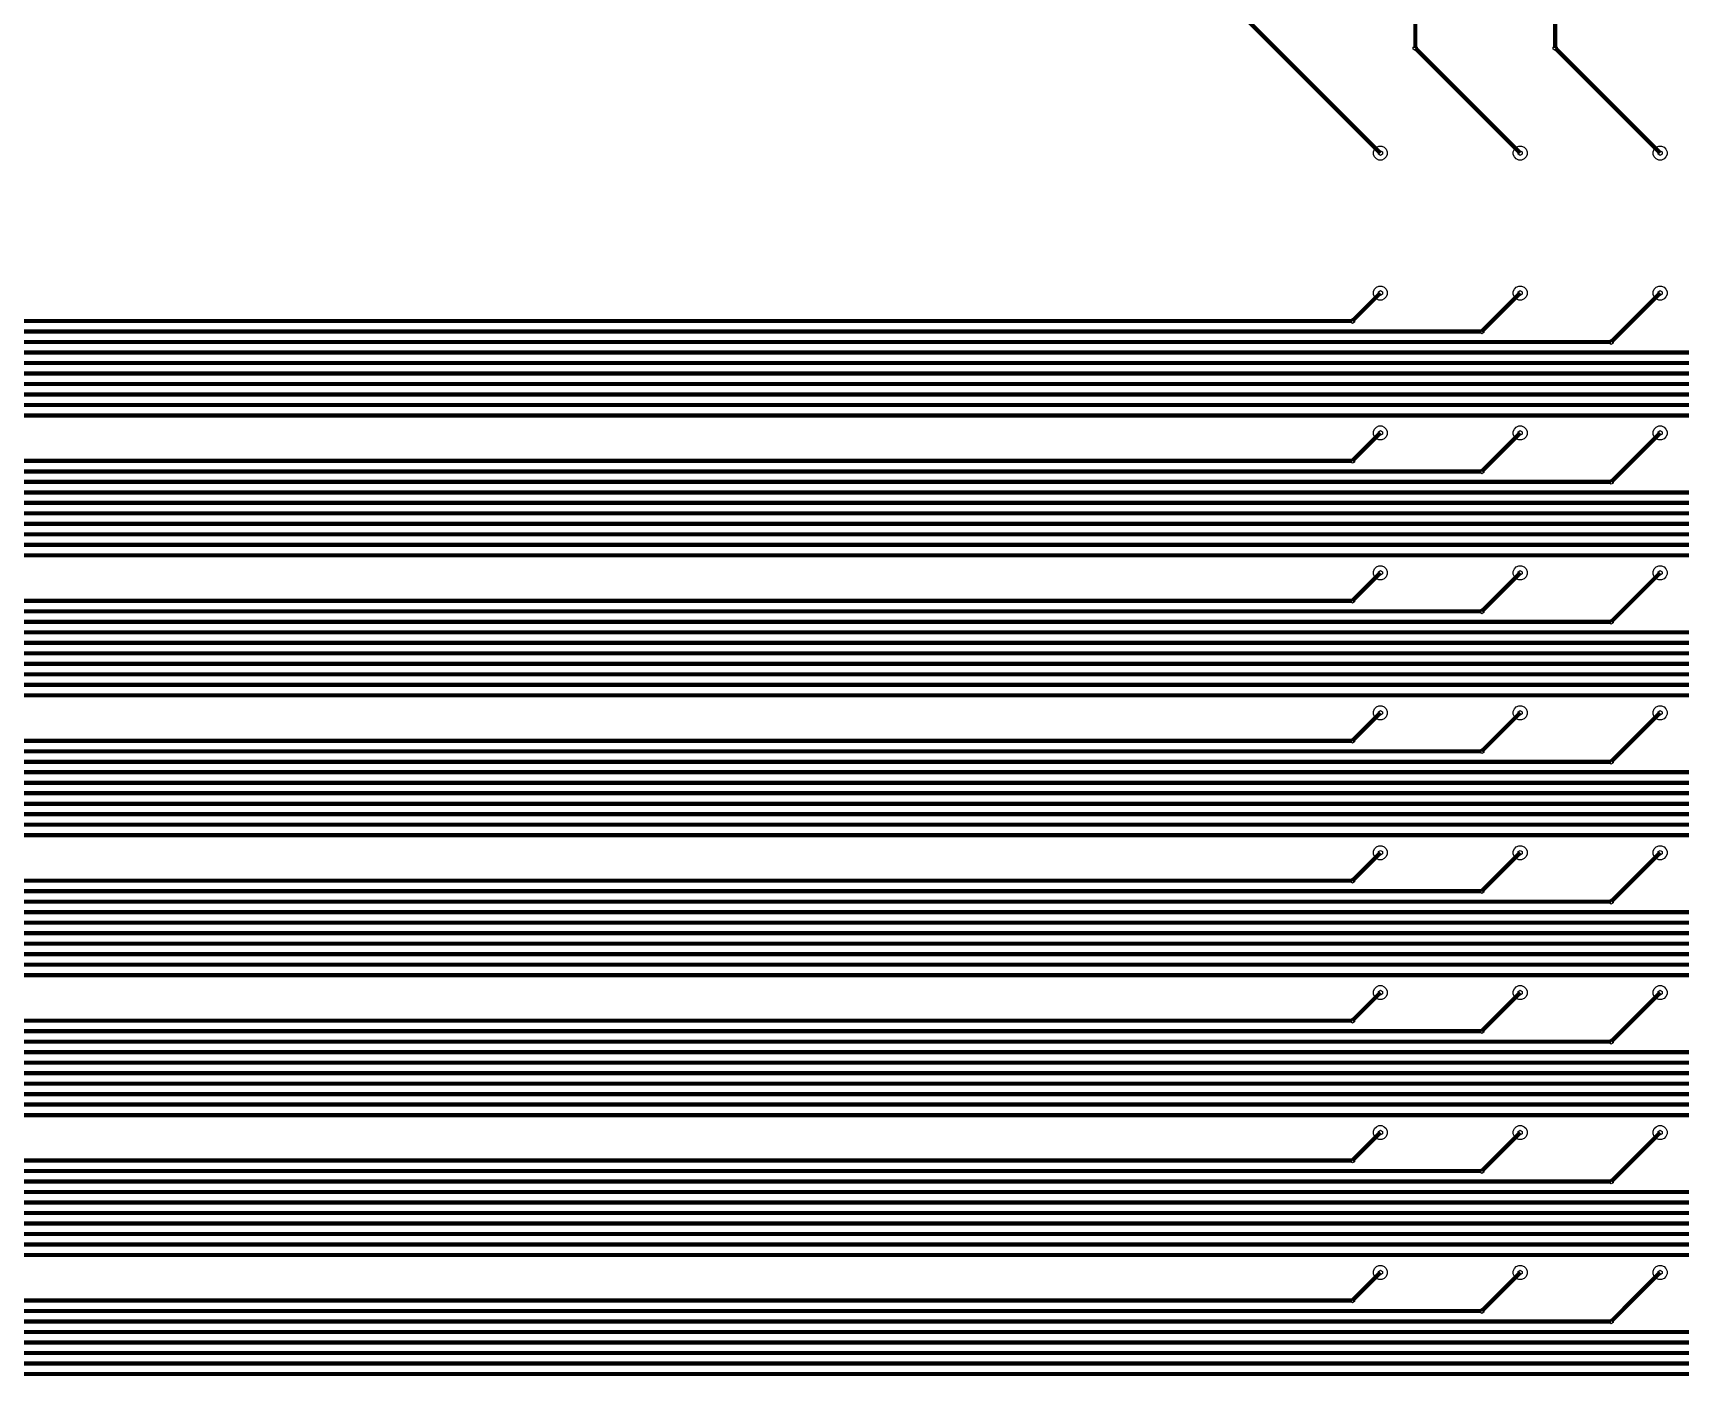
# Model space of a CAD drawing. Extents: x -22715 to 22715, y -22715 to 22715.
# Drawn here: x -1913 to -736, y -3924 to -2964 of the extents above; entities that cross this region are included whole.
import ezdxf

# ---------------------------------------------------------------- set-up
doc = ezdxf.new("R2010")
doc.units = 0
doc.layers.add('L0D0_0', color=2, linetype='CONTINUOUS')

# ---------------------------------------------------------------- blocks, each defined once
blk = doc.blocks.new('LGA400C100P20X20_2000X2000X0_1')
at = {"layer": 'L0D0_0'}
for points in [[(-9.51, 5.45), (-9.528, 5.458), (-9.542, 5.472), (-9.55, 5.49), (-9.55, 5.51), (-9.542, 5.528), (-9.528, 5.542), (-9.51, 5.55), (-9.49, 5.55), (-9.472, 5.542), (-9.458, 5.528), (-9.45, 5.51), (-9.45, 5.49), (-9.458, 5.472), (-9.472, 5.458), (-9.49, 5.45)], [(-8.51, 5.45), (-8.528, 5.458), (-8.542, 5.472), (-8.55, 5.49), (-8.55, 5.51), (-8.542, 5.528), (-8.528, 5.542), (-8.51, 5.55), (-8.49, 5.55), (-8.472, 5.542), (-8.458, 5.528), (-8.45, 5.51), (-8.45, 5.49), (-8.458, 5.472), (-8.472, 5.458), (-8.49, 5.45)], [(-7.51, 5.45), (-7.528, 5.458), (-7.542, 5.472), (-7.55, 5.49), (-7.55, 5.51), (-7.542, 5.528), (-7.528, 5.542), (-7.51, 5.55), (-7.49, 5.55), (-7.472, 5.542), (-7.458, 5.528), (-7.45, 5.51), (-7.45, 5.49), (-7.458, 5.472), (-7.472, 5.458), (-7.49, 5.45)], [(-9.51, 4.45), (-9.528, 4.458), (-9.542, 4.472), (-9.55, 4.49), (-9.55, 4.51), (-9.542, 4.528), (-9.528, 4.542), (-9.51, 4.55), (-9.49, 4.55), (-9.472, 4.542), (-9.458, 4.528), (-9.45, 4.51), (-9.45, 4.49), (-9.458, 4.472), (-9.472, 4.458), (-9.49, 4.45)], [(-8.51, 4.45), (-8.528, 4.458), (-8.542, 4.472), (-8.55, 4.49), (-8.55, 4.51), (-8.542, 4.528), (-8.528, 4.542), (-8.51, 4.55), (-8.49, 4.55), (-8.472, 4.542), (-8.458, 4.528), (-8.45, 4.51), (-8.45, 4.49), (-8.458, 4.472), (-8.472, 4.458), (-8.49, 4.45)], [(-7.51, 4.45), (-7.528, 4.458), (-7.542, 4.472), (-7.55, 4.49), (-7.55, 4.51), (-7.542, 4.528), (-7.528, 4.542), (-7.51, 4.55), (-7.49, 4.55), (-7.472, 4.542), (-7.458, 4.528), (-7.45, 4.51), (-7.45, 4.49), (-7.458, 4.472), (-7.472, 4.458), (-7.49, 4.45)], [(-9.51, 3.45), (-9.528, 3.458), (-9.542, 3.472), (-9.55, 3.49), (-9.55, 3.51), (-9.542, 3.528), (-9.528, 3.542), (-9.51, 3.55), (-9.49, 3.55), (-9.472, 3.542), (-9.458, 3.528), (-9.45, 3.51), (-9.45, 3.49), (-9.458, 3.472), (-9.472, 3.458), (-9.49, 3.45)], [(-8.51, 3.45), (-8.528, 3.458), (-8.542, 3.472), (-8.55, 3.49), (-8.55, 3.51), (-8.542, 3.528), (-8.528, 3.542), (-8.51, 3.55), (-8.49, 3.55), (-8.472, 3.542), (-8.458, 3.528), (-8.45, 3.51), (-8.45, 3.49), (-8.458, 3.472), (-8.472, 3.458), (-8.49, 3.45)], [(-7.51, 3.45), (-7.528, 3.458), (-7.542, 3.472), (-7.55, 3.49), (-7.55, 3.51), (-7.542, 3.528), (-7.528, 3.542), (-7.51, 3.55), (-7.49, 3.55), (-7.472, 3.542), (-7.458, 3.528), (-7.45, 3.51), (-7.45, 3.49), (-7.458, 3.472), (-7.472, 3.458), (-7.49, 3.45)], [(-9.51, 2.45), (-9.528, 2.458), (-9.542, 2.472), (-9.55, 2.49), (-9.55, 2.51), (-9.542, 2.528), (-9.528, 2.542), (-9.51, 2.55), (-9.49, 2.55), (-9.472, 2.542), (-9.458, 2.528), (-9.45, 2.51), (-9.45, 2.49), (-9.458, 2.472), (-9.472, 2.458), (-9.49, 2.45)], [(-8.51, 2.45), (-8.528, 2.458), (-8.542, 2.472), (-8.55, 2.49), (-8.55, 2.51), (-8.542, 2.528), (-8.528, 2.542), (-8.51, 2.55), (-8.49, 2.55), (-8.472, 2.542), (-8.458, 2.528), (-8.45, 2.51), (-8.45, 2.49), (-8.458, 2.472), (-8.472, 2.458), (-8.49, 2.45)], [(-7.51, 2.45), (-7.528, 2.458), (-7.542, 2.472), (-7.55, 2.49), (-7.55, 2.51), (-7.542, 2.528), (-7.528, 2.542), (-7.51, 2.55), (-7.49, 2.55), (-7.472, 2.542), (-7.458, 2.528), (-7.45, 2.51), (-7.45, 2.49), (-7.458, 2.472), (-7.472, 2.458), (-7.49, 2.45)], [(-9.51, 1.45), (-9.528, 1.458), (-9.542, 1.472), (-9.55, 1.49), (-9.55, 1.51), (-9.542, 1.528), (-9.528, 1.542), (-9.51, 1.55), (-9.49, 1.55), (-9.472, 1.542), (-9.458, 1.528), (-9.45, 1.51), (-9.45, 1.49), (-9.458, 1.472), (-9.472, 1.458), (-9.49, 1.45)], [(-8.51, 1.45), (-8.528, 1.458), (-8.542, 1.472), (-8.55, 1.49), (-8.55, 1.51), (-8.542, 1.528), (-8.528, 1.542), (-8.51, 1.55), (-8.49, 1.55), (-8.472, 1.542), (-8.458, 1.528), (-8.45, 1.51), (-8.45, 1.49), (-8.458, 1.472), (-8.472, 1.458), (-8.49, 1.45)], [(-7.51, 1.45), (-7.528, 1.458), (-7.542, 1.472), (-7.55, 1.49), (-7.55, 1.51), (-7.542, 1.528), (-7.528, 1.542), (-7.51, 1.55), (-7.49, 1.55), (-7.472, 1.542), (-7.458, 1.528), (-7.45, 1.51), (-7.45, 1.49), (-7.458, 1.472), (-7.472, 1.458), (-7.49, 1.45)], [(-9.51, 0.45), (-9.528, 0.458), (-9.542, 0.472), (-9.55, 0.49), (-9.55, 0.51), (-9.542, 0.528), (-9.528, 0.542), (-9.51, 0.55), (-9.49, 0.55), (-9.472, 0.542), (-9.458, 0.528), (-9.45, 0.51), (-9.45, 0.49), (-9.458, 0.472), (-9.472, 0.458), (-9.49, 0.45)], [(-8.51, 0.45), (-8.528, 0.458), (-8.542, 0.472), (-8.55, 0.49), (-8.55, 0.51), (-8.542, 0.528), (-8.528, 0.542), (-8.51, 0.55), (-8.49, 0.55), (-8.472, 0.542), (-8.458, 0.528), (-8.45, 0.51), (-8.45, 0.49), (-8.458, 0.472), (-8.472, 0.458), (-8.49, 0.45)], [(-7.51, 0.45), (-7.528, 0.458), (-7.542, 0.472), (-7.55, 0.49), (-7.55, 0.51), (-7.542, 0.528), (-7.528, 0.542), (-7.51, 0.55), (-7.49, 0.55), (-7.472, 0.542), (-7.458, 0.528), (-7.45, 0.51), (-7.45, 0.49), (-7.458, 0.472), (-7.472, 0.458), (-7.49, 0.45)], [(-9.51, -0.55), (-9.528, -0.542), (-9.542, -0.528), (-9.55, -0.51), (-9.55, -0.49), (-9.542, -0.472), (-9.528, -0.458), (-9.51, -0.45), (-9.49, -0.45), (-9.472, -0.458), (-9.458, -0.472), (-9.45, -0.49), (-9.45, -0.51), (-9.458, -0.528), (-9.472, -0.542), (-9.49, -0.55)], [(-8.51, -0.55), (-8.528, -0.542), (-8.542, -0.528), (-8.55, -0.51), (-8.55, -0.49), (-8.542, -0.472), (-8.528, -0.458), (-8.51, -0.45), (-8.49, -0.45), (-8.472, -0.458), (-8.458, -0.472), (-8.45, -0.49), (-8.45, -0.51), (-8.458, -0.528), (-8.472, -0.542), (-8.49, -0.55)], [(-7.51, -0.55), (-7.528, -0.542), (-7.542, -0.528), (-7.55, -0.51), (-7.55, -0.49), (-7.542, -0.472), (-7.528, -0.458), (-7.51, -0.45), (-7.49, -0.45), (-7.472, -0.458), (-7.458, -0.472), (-7.45, -0.49), (-7.45, -0.51), (-7.458, -0.528), (-7.472, -0.542), (-7.49, -0.55)], [(-9.51, -1.55), (-9.528, -1.542), (-9.542, -1.528), (-9.55, -1.51), (-9.55, -1.49), (-9.542, -1.472), (-9.528, -1.458), (-9.51, -1.45), (-9.49, -1.45), (-9.472, -1.458), (-9.458, -1.472), (-9.45, -1.49), (-9.45, -1.51), (-9.458, -1.528), (-9.472, -1.542), (-9.49, -1.55)], [(-8.51, -1.55), (-8.528, -1.542), (-8.542, -1.528), (-8.55, -1.51), (-8.55, -1.49), (-8.542, -1.472), (-8.528, -1.458), (-8.51, -1.45), (-8.49, -1.45), (-8.472, -1.458), (-8.458, -1.472), (-8.45, -1.49), (-8.45, -1.51), (-8.458, -1.528), (-8.472, -1.542), (-8.49, -1.55)], [(-7.51, -1.55), (-7.528, -1.542), (-7.542, -1.528), (-7.55, -1.51), (-7.55, -1.49), (-7.542, -1.472), (-7.528, -1.458), (-7.51, -1.45), (-7.49, -1.45), (-7.472, -1.458), (-7.458, -1.472), (-7.45, -1.49), (-7.45, -1.51), (-7.458, -1.528), (-7.472, -1.542), (-7.49, -1.55)], [(-9.51, -2.55), (-9.528, -2.542), (-9.542, -2.528), (-9.55, -2.51), (-9.55, -2.49), (-9.542, -2.472), (-9.528, -2.458), (-9.51, -2.45), (-9.49, -2.45), (-9.472, -2.458), (-9.458, -2.472), (-9.45, -2.49), (-9.45, -2.51), (-9.458, -2.528), (-9.472, -2.542), (-9.49, -2.55)], [(-8.51, -2.55), (-8.528, -2.542), (-8.542, -2.528), (-8.55, -2.51), (-8.55, -2.49), (-8.542, -2.472), (-8.528, -2.458), (-8.51, -2.45), (-8.49, -2.45), (-8.472, -2.458), (-8.458, -2.472), (-8.45, -2.49), (-8.45, -2.51), (-8.458, -2.528), (-8.472, -2.542), (-8.49, -2.55)], [(-7.51, -2.55), (-7.528, -2.542), (-7.542, -2.528), (-7.55, -2.51), (-7.55, -2.49), (-7.542, -2.472), (-7.528, -2.458), (-7.51, -2.45), (-7.49, -2.45), (-7.472, -2.458), (-7.458, -2.472), (-7.45, -2.49), (-7.45, -2.51), (-7.458, -2.528), (-7.472, -2.542), (-7.49, -2.55)]]:
    blk.add_lwpolyline(points, close=True, dxfattribs=at)

msp = doc.modelspace()

# ---------------------------------------------------------------- linework, layer by layer
at = {"layer": 'L0D0_0', "const_width": 3}
for points in [[(-9617.5, 5617.5), (-950, -3050)], [(-925, -2975), (-925, 5477.5)], [(-825, -2975), (-825, 5477.5)], [(-925, -2975), (-850, -3050)], [(-825, -2975), (-750, -3050)], [(-970, -3170), (-950, -3150)], [(-877.5, -3177.5), (-850, -3150)], [(-785, -3185), (-750, -3150)], [(-6735.6, -3177.5), (-877.5, -3177.5)], [(-6732.5, -3170), (-970, -3170)], [(-6738.7, -3185), (-785, -3185)], [(-6744.9, -3200), (-600, -3200)], [(-6741.8, -3192.5), (-692.5, -3192.5)], [(-6751.1, -3215), (-415, -3215)], [(-6748, -3207.5), (-507.5, -3207.5)], [(-6754.2, -3222.5), (-322.5, -3222.5)], [(-6760.5, -3237.5), (-137.5, -3237.5)], [(-6757.4, -3230), (-230, -3230)], [(-970, -3270), (-950, -3250)], [(-877.5, -3277.5), (-850, -3250)], [(-785, -3285), (-750, -3250)], [(-8597.5, -3270), (-970, -3270)], [(-8603.7, -3285), (-785, -3285)], [(-8600.6, -3277.5), (-877.5, -3277.5)], [(-8606.8, -3292.5), (-692.5, -3292.5)], [(-8613, -3307.5), (-507.5, -3307.5)], [(-8609.9, -3300), (-600, -3300)], [(-8616.1, -3315), (-415, -3315)], [(-8622.4, -3330), (-230, -3330)], [(-8619.2, -3322.5), (-322.5, -3322.5)], [(-8625.5, -3337.5), (-137.5, -3337.5)], [(-970, -3370), (-950, -3350)], [(-877.5, -3377.5), (-850, -3350)], [(-785, -3385), (-750, -3350)], [(-10185.6, -3377.5), (-877.5, -3377.5)], [(-10182.5, -3370), (-970, -3370)], [(-10188.7, -3385), (-785, -3385)], [(-10194.9, -3400), (-600, -3400)], [(-10191.8, -3392.5), (-692.5, -3392.5)], [(-10201.1, -3415), (-415, -3415)], [(-10198, -3407.5), (-507.5, -3407.5)], [(-10204.3, -3422.5), (-322.5, -3422.5)], [(-10210.5, -3437.5), (-137.5, -3437.5)], [(-10207.4, -3430), (-230, -3430)], [(-970, -3470), (-950, -3450)], [(-877.5, -3477.5), (-850, -3450)], [(-785, -3485), (-750, -3450)], [(-11152.5, -3470), (-970, -3470)], [(-11158.7, -3485), (-785, -3485)], [(-11155.6, -3477.5), (-877.5, -3477.5)], [(-11161.8, -3492.5), (-692.5, -3492.5)], [(-11168, -3507.5), (-507.5, -3507.5)], [(-11164.9, -3500), (-600, -3500)], [(-11171.1, -3515), (-415, -3515)], [(-11177.4, -3530), (-230, -3530)], [(-11174.3, -3522.5), (-322.5, -3522.5)], [(-11180.5, -3537.5), (-137.5, -3537.5)], [(-970, -3570), (-950, -3550)], [(-877.5, -3577.5), (-850, -3550)], [(-785, -3585), (-750, -3550)], [(-12118.1, -3577.5), (-877.5, -3577.5)], [(-12115, -3570), (-970, -3570)], [(-12124.3, -3592.5), (-692.5, -3592.5)], [(-12121.2, -3585), (-785, -3585)], [(-12127.4, -3600), (-600, -3600)], [(-12133.6, -3615), (-415, -3615)], [(-12130.5, -3607.5), (-507.5, -3607.5)], [(-12136.8, -3622.5), (-322.5, -3622.5)], [(-12143, -3637.5), (-137.5, -3637.5)], [(-12139.9, -3630), (-230, -3630)], [(-970, -3670), (-950, -3650)], [(-877.5, -3677.5), (-850, -3650)], [(-785, -3685), (-750, -3650)], [(-12965, -3670), (-970, -3670)], [(-12971.2, -3685), (-785, -3685)], [(-12968.1, -3677.5), (-877.5, -3677.5)], [(-12974.3, -3692.5), (-692.5, -3692.5)], [(-12980.5, -3707.5), (-507.5, -3707.5)], [(-12977.4, -3700), (-600, -3700)], [(-12983.6, -3715), (-415, -3715)], [(-12989.9, -3730), (-230, -3730)], [(-12986.8, -3722.5), (-322.5, -3722.5)], [(-12993, -3737.5), (-137.5, -3737.5)], [(-970, -3770), (-950, -3750)], [(-877.5, -3777.5), (-850, -3750)], [(-785, -3785), (-750, -3750)], [(-13893.1, -3777.5), (-877.5, -3777.5)], [(-13890, -3770), (-970, -3770)], [(-13899.3, -3792.5), (-692.5, -3792.5)], [(-13896.2, -3785), (-785, -3785)], [(-13902.4, -3800), (-600, -3800)], [(-13908.6, -3815), (-415, -3815)], [(-13905.5, -3807.5), (-507.5, -3807.5)], [(-13911.8, -3822.5), (-322.5, -3822.5)], [(-13918, -3837.5), (-137.5, -3837.5)], [(-13914.9, -3830), (-230, -3830)], [(-970, -3870), (-950, -3850)], [(-877.5, -3877.5), (-850, -3850)], [(-785, -3885), (-750, -3850)], [(-14697.5, -3870), (-970, -3870)], [(-14703.7, -3885), (-785, -3885)], [(-14700.6, -3877.5), (-877.5, -3877.5)], [(-14706.8, -3892.5), (-692.5, -3892.5)], [(-14713, -3907.5), (-507.5, -3907.5)], [(-14709.9, -3900), (-600, -3900)], [(-14716.1, -3915), (-415, -3915)], [(-14719.3, -3922.5), (-322.5, -3922.5)]]:
    msp.add_lwpolyline(points, dxfattribs=at)
at = {"layer": 'L0D0_0'}
for points in [[(-925, -2976.7), (-926.5, -2975.8), (-926.5, -2974.2), (-925, -2973.3), (-923.6, -2974.2), (-923.6, -2975.8)], [(-925, -2976.7), (-926.5, -2975.8), (-926.5, -2974.2), (-925, -2973.3), (-923.6, -2974.2), (-923.6, -2975.8)], [(-825, -2976.7), (-826.5, -2975.8), (-826.5, -2974.2), (-825, -2973.3), (-823.6, -2974.2), (-823.6, -2975.8)], [(-825, -2976.7), (-826.5, -2975.8), (-826.5, -2974.2), (-825, -2973.3), (-823.6, -2974.2), (-823.6, -2975.8)], [(-950, -3051.7), (-951.4, -3050.8), (-951.4, -3049.2), (-950, -3048.3), (-948.5, -3049.2), (-948.5, -3050.8)], [(-850, -3051.7), (-851.4, -3050.8), (-851.4, -3049.2), (-850, -3048.3), (-848.5, -3049.2), (-848.5, -3050.8)], [(-750, -3051.7), (-751.4, -3050.8), (-751.4, -3049.2), (-750, -3048.3), (-748.5, -3049.2), (-748.5, -3050.8)], [(-950, -3151.7), (-951.4, -3150.8), (-951.4, -3149.2), (-950, -3148.3), (-948.5, -3149.2), (-948.5, -3150.8)], [(-850, -3151.7), (-851.4, -3150.8), (-851.4, -3149.2), (-850, -3148.3), (-848.5, -3149.2), (-848.5, -3150.8)], [(-750, -3151.7), (-751.4, -3150.8), (-751.4, -3149.2), (-750, -3148.3), (-748.5, -3149.2), (-748.5, -3150.8)], [(-970, -3171.7), (-971.4, -3170.8), (-971.4, -3169.2), (-970, -3168.3), (-968.5, -3169.2), (-968.5, -3170.8)], [(-970, -3171.7), (-971.4, -3170.8), (-971.4, -3169.2), (-970, -3168.3), (-968.5, -3169.2), (-968.5, -3170.8)], [(-877.5, -3179.2), (-878.9, -3178.3), (-878.9, -3176.7), (-877.5, -3175.8), (-876, -3176.7), (-876, -3178.3)], [(-877.5, -3179.2), (-878.9, -3178.3), (-878.9, -3176.7), (-877.5, -3175.8), (-876, -3176.7), (-876, -3178.3)], [(-785, -3186.7), (-786.4, -3185.8), (-786.4, -3184.2), (-785, -3183.3), (-783.5, -3184.2), (-783.5, -3185.8)], [(-785, -3186.7), (-786.4, -3185.8), (-786.4, -3184.2), (-785, -3183.3), (-783.5, -3184.2), (-783.5, -3185.8)], [(-950, -3251.7), (-951.4, -3250.8), (-951.4, -3249.2), (-950, -3248.3), (-948.5, -3249.2), (-948.5, -3250.8)], [(-850, -3251.7), (-851.4, -3250.8), (-851.4, -3249.2), (-850, -3248.3), (-848.5, -3249.2), (-848.5, -3250.8)], [(-750, -3251.7), (-751.4, -3250.8), (-751.4, -3249.2), (-750, -3248.3), (-748.5, -3249.2), (-748.5, -3250.8)], [(-970, -3271.7), (-971.4, -3270.8), (-971.4, -3269.2), (-970, -3268.3), (-968.5, -3269.2), (-968.5, -3270.8)], [(-970, -3271.7), (-971.4, -3270.8), (-971.4, -3269.2), (-970, -3268.3), (-968.5, -3269.2), (-968.5, -3270.8)], [(-877.5, -3279.2), (-878.9, -3278.3), (-878.9, -3276.7), (-877.5, -3275.8), (-876, -3276.7), (-876, -3278.3)], [(-877.5, -3279.2), (-878.9, -3278.3), (-878.9, -3276.7), (-877.5, -3275.8), (-876, -3276.7), (-876, -3278.3)], [(-785, -3286.7), (-786.4, -3285.8), (-786.4, -3284.2), (-785, -3283.3), (-783.5, -3284.2), (-783.5, -3285.8)], [(-785, -3286.7), (-786.4, -3285.8), (-786.4, -3284.2), (-785, -3283.3), (-783.5, -3284.2), (-783.5, -3285.8)], [(-950, -3351.7), (-951.4, -3350.8), (-951.4, -3349.2), (-950, -3348.3), (-948.5, -3349.2), (-948.5, -3350.8)], [(-850, -3351.7), (-851.4, -3350.8), (-851.4, -3349.2), (-850, -3348.3), (-848.5, -3349.2), (-848.5, -3350.8)], [(-750, -3351.7), (-751.4, -3350.8), (-751.4, -3349.2), (-750, -3348.3), (-748.5, -3349.2), (-748.5, -3350.8)], [(-970, -3371.7), (-971.4, -3370.8), (-971.4, -3369.2), (-970, -3368.3), (-968.5, -3369.2), (-968.5, -3370.8)], [(-970, -3371.7), (-971.4, -3370.8), (-971.4, -3369.2), (-970, -3368.3), (-968.5, -3369.2), (-968.5, -3370.8)], [(-877.5, -3379.2), (-878.9, -3378.3), (-878.9, -3376.7), (-877.5, -3375.8), (-876, -3376.7), (-876, -3378.3)], [(-877.5, -3379.2), (-878.9, -3378.3), (-878.9, -3376.7), (-877.5, -3375.8), (-876, -3376.7), (-876, -3378.3)], [(-785, -3386.7), (-786.4, -3385.8), (-786.4, -3384.2), (-785, -3383.3), (-783.5, -3384.2), (-783.5, -3385.8)], [(-785, -3386.7), (-786.4, -3385.8), (-786.4, -3384.2), (-785, -3383.3), (-783.5, -3384.2), (-783.5, -3385.8)], [(-950, -3451.7), (-951.4, -3450.8), (-951.4, -3449.2), (-950, -3448.3), (-948.5, -3449.2), (-948.5, -3450.8)], [(-850, -3451.7), (-851.4, -3450.8), (-851.4, -3449.2), (-850, -3448.3), (-848.5, -3449.2), (-848.5, -3450.8)], [(-750, -3451.7), (-751.4, -3450.8), (-751.4, -3449.2), (-750, -3448.3), (-748.5, -3449.2), (-748.5, -3450.8)], [(-970, -3471.7), (-971.4, -3470.8), (-971.4, -3469.2), (-970, -3468.3), (-968.5, -3469.2), (-968.5, -3470.8)], [(-970, -3471.7), (-971.4, -3470.8), (-971.4, -3469.2), (-970, -3468.3), (-968.5, -3469.2), (-968.5, -3470.8)], [(-877.5, -3479.2), (-878.9, -3478.3), (-878.9, -3476.7), (-877.5, -3475.8), (-876, -3476.7), (-876, -3478.3)], [(-877.5, -3479.2), (-878.9, -3478.3), (-878.9, -3476.7), (-877.5, -3475.8), (-876, -3476.7), (-876, -3478.3)], [(-785, -3486.7), (-786.4, -3485.8), (-786.4, -3484.2), (-785, -3483.3), (-783.5, -3484.2), (-783.5, -3485.8)], [(-785, -3486.7), (-786.4, -3485.8), (-786.4, -3484.2), (-785, -3483.3), (-783.5, -3484.2), (-783.5, -3485.8)], [(-950, -3551.7), (-951.4, -3550.8), (-951.4, -3549.2), (-950, -3548.3), (-948.5, -3549.2), (-948.5, -3550.8)], [(-850, -3551.7), (-851.4, -3550.8), (-851.4, -3549.2), (-850, -3548.3), (-848.5, -3549.2), (-848.5, -3550.8)], [(-750, -3551.7), (-751.4, -3550.8), (-751.4, -3549.2), (-750, -3548.3), (-748.5, -3549.2), (-748.5, -3550.8)], [(-970, -3571.7), (-971.4, -3570.8), (-971.4, -3569.2), (-970, -3568.3), (-968.5, -3569.2), (-968.5, -3570.8)], [(-970, -3571.7), (-971.4, -3570.8), (-971.4, -3569.2), (-970, -3568.3), (-968.5, -3569.2), (-968.5, -3570.8)], [(-877.5, -3579.2), (-878.9, -3578.3), (-878.9, -3576.7), (-877.5, -3575.8), (-876, -3576.7), (-876, -3578.3)], [(-877.5, -3579.2), (-878.9, -3578.3), (-878.9, -3576.7), (-877.5, -3575.8), (-876, -3576.7), (-876, -3578.3)], [(-785, -3586.7), (-786.4, -3585.8), (-786.4, -3584.2), (-785, -3583.3), (-783.5, -3584.2), (-783.5, -3585.8)], [(-785, -3586.7), (-786.4, -3585.8), (-786.4, -3584.2), (-785, -3583.3), (-783.5, -3584.2), (-783.5, -3585.8)], [(-950, -3651.7), (-951.4, -3650.8), (-951.4, -3649.2), (-950, -3648.3), (-948.5, -3649.2), (-948.5, -3650.8)], [(-850, -3651.7), (-851.4, -3650.8), (-851.4, -3649.2), (-850, -3648.3), (-848.5, -3649.2), (-848.5, -3650.8)], [(-750, -3651.7), (-751.4, -3650.8), (-751.4, -3649.2), (-750, -3648.3), (-748.5, -3649.2), (-748.5, -3650.8)], [(-970, -3671.7), (-971.4, -3670.8), (-971.4, -3669.2), (-970, -3668.3), (-968.5, -3669.2), (-968.5, -3670.8)], [(-970, -3671.7), (-971.4, -3670.8), (-971.4, -3669.2), (-970, -3668.3), (-968.5, -3669.2), (-968.5, -3670.8)], [(-877.5, -3679.2), (-878.9, -3678.3), (-878.9, -3676.7), (-877.5, -3675.8), (-876, -3676.7), (-876, -3678.3)], [(-877.5, -3679.2), (-878.9, -3678.3), (-878.9, -3676.7), (-877.5, -3675.8), (-876, -3676.7), (-876, -3678.3)], [(-785, -3686.7), (-786.4, -3685.8), (-786.4, -3684.2), (-785, -3683.3), (-783.5, -3684.2), (-783.5, -3685.8)], [(-785, -3686.7), (-786.4, -3685.8), (-786.4, -3684.2), (-785, -3683.3), (-783.5, -3684.2), (-783.5, -3685.8)], [(-950, -3751.7), (-951.4, -3750.8), (-951.4, -3749.2), (-950, -3748.3), (-948.5, -3749.2), (-948.5, -3750.8)], [(-850, -3751.7), (-851.4, -3750.8), (-851.4, -3749.2), (-850, -3748.3), (-848.5, -3749.2), (-848.5, -3750.8)], [(-750, -3751.7), (-751.4, -3750.8), (-751.4, -3749.2), (-750, -3748.3), (-748.5, -3749.2), (-748.5, -3750.8)], [(-970, -3771.7), (-971.4, -3770.8), (-971.4, -3769.2), (-970, -3768.3), (-968.5, -3769.2), (-968.5, -3770.8)], [(-970, -3771.7), (-971.4, -3770.8), (-971.4, -3769.2), (-970, -3768.3), (-968.5, -3769.2), (-968.5, -3770.8)], [(-877.5, -3779.2), (-878.9, -3778.3), (-878.9, -3776.7), (-877.5, -3775.8), (-876, -3776.7), (-876, -3778.3)], [(-877.5, -3779.2), (-878.9, -3778.3), (-878.9, -3776.7), (-877.5, -3775.8), (-876, -3776.7), (-876, -3778.3)], [(-785, -3786.7), (-786.4, -3785.8), (-786.4, -3784.2), (-785, -3783.3), (-783.5, -3784.2), (-783.5, -3785.8)], [(-785, -3786.7), (-786.4, -3785.8), (-786.4, -3784.2), (-785, -3783.3), (-783.5, -3784.2), (-783.5, -3785.8)], [(-950, -3851.7), (-951.4, -3850.8), (-951.4, -3849.2), (-950, -3848.3), (-948.5, -3849.2), (-948.5, -3850.8)], [(-850, -3851.7), (-851.4, -3850.8), (-851.4, -3849.2), (-850, -3848.3), (-848.5, -3849.2), (-848.5, -3850.8)], [(-750, -3851.7), (-751.4, -3850.8), (-751.4, -3849.2), (-750, -3848.3), (-748.5, -3849.2), (-748.5, -3850.8)], [(-970, -3871.7), (-971.4, -3870.8), (-971.4, -3869.2), (-970, -3868.3), (-968.5, -3869.2), (-968.5, -3870.8)], [(-970, -3871.7), (-971.4, -3870.8), (-971.4, -3869.2), (-970, -3868.3), (-968.5, -3869.2), (-968.5, -3870.8)], [(-877.5, -3879.2), (-878.9, -3878.3), (-878.9, -3876.7), (-877.5, -3875.8), (-876, -3876.7), (-876, -3878.3)], [(-877.5, -3879.2), (-878.9, -3878.3), (-878.9, -3876.7), (-877.5, -3875.8), (-876, -3876.7), (-876, -3878.3)], [(-785, -3886.7), (-786.4, -3885.8), (-786.4, -3884.2), (-785, -3883.3), (-783.5, -3884.2), (-783.5, -3885.8)], [(-785, -3886.7), (-786.4, -3885.8), (-786.4, -3884.2), (-785, -3883.3), (-783.5, -3884.2), (-783.5, -3885.8)]]:
    msp.add_lwpolyline(points, close=True, dxfattribs=at)

# ---------------------------------------------------------------- block references
at = {"xscale": 100, "yscale": 100}
msp.add_blockref('LGA400C100P20X20_2000X2000X0_1', (0, -3600), dxfattribs=at)

doc.saveas('drawing.dxf')
